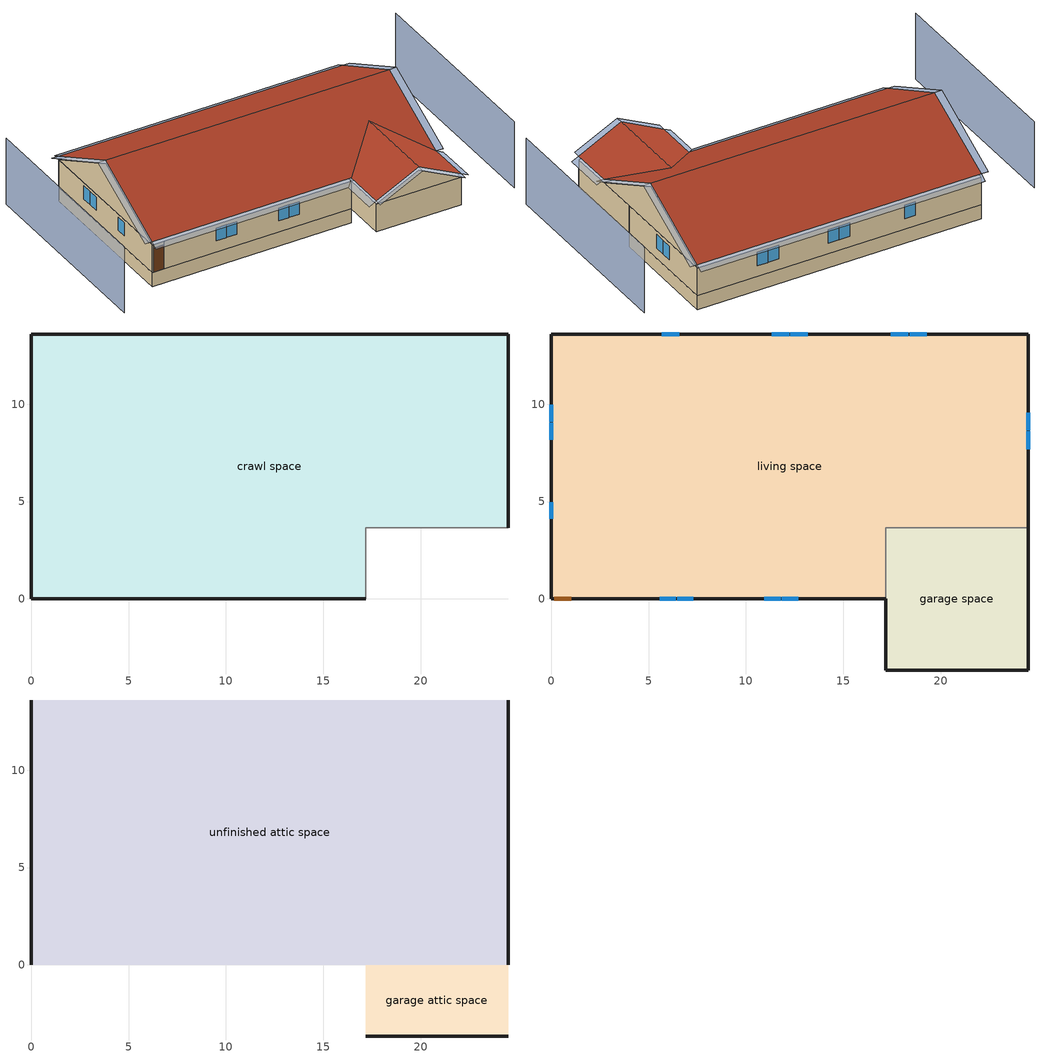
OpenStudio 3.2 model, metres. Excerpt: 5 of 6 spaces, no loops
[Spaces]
crawl space
 floor foundation (FloorFndGrndCS): 0,0 0,13.61 24.5,13.61 24.5,3.66 17.18,3.66 17.18,0 z-1.22
 wall foundation (WallFndGrndCS): 24.5,3.66 24.5,13.61 0,13.61 0,0 17.18,0 z-1.22:0
 wall adiabatic (WallFndGrndCS): 17.18,0 17.18,3.66 24.5,3.66 z-1.22:0
garage space
 floor foundation (FloorFndGrndUnfinSlab): 17.18,-3.66 17.18,3.66 24.5,3.66 24.5,-3.66 z0
 wall outside (WallExtUninsUnfin): 17.18,0 17.18,-3.66 24.5,-3.66 24.5,3.66 z0:2.44
 wall to living space (WallIntFinInsUnfin Reversed): 24.5,3.66 17.18,3.66 17.18,0 z0:2.44
living space
 floor to crawl space (FloorCSInsFin Reversed): 0,0 0,13.61 24.5,13.61 24.5,3.66 17.18,3.66 17.18,0 z0
 wall outside (WallExtInsFin): 24.5,3.66 24.5,13.61 0,13.61 0,0 0.13,0 1.05,0 17.18,0 z0:2.44
 window (WindowConstruction): 5.56,0 6.4,0 / 6.46,0 7.3,0 / 10.93,0 11.77,0 / 11.84,0 12.68,0 z1.01:2.13; 19.3,13.61 18.4,13.61 / 18.34,13.61 17.45,13.61 / 13.18,13.61 12.28,13.61 / 12.22,13.61 11.32,13.61 / 6.57,13.61 5.68,13.61 z0.94:2.13; 0,9.97 0,9.1 / 0,9.04 0,8.18 / 0,4.97 0,4.1 z0.98:2.13; 24.5,7.7 24.5,8.6 / 24.5,8.66 24.5,9.57 z0.93:2.13
 door (Door): 0.15,0 1.02,0 z0:2.13
unfinished attic space
 floor to garage space (FloorUnfinUninsUnfin): 24.5,3.66 24.5,0 17.18,0 17.18,3.66 z2.44
 floor to living space (FloorFinInsUnfinAttic): 24.5,13.61 24.5,3.66 17.18,3.66 17.18,0 0,0 0,13.61 z2.44
 wall outside (WallExtUninsUnfin): 0,6.81,5.84 0,13.61,2.44 0,0,2.44; 24.5,6.81,5.84 24.5,0,2.44 24.5,13.61,2.44
 roof outside (RoofUnfinInsExt): 0,6.81,6.15 24.5,6.81,6.15 24.5,13.61,2.74 0,13.61,2.74; 0,6.81,6.15 0,0,2.74 17.18,0,2.74 20.84,3.66,4.57 24.5,0,2.74 24.5,6.81,6.15
garage attic space
 floor to garage space (FloorUnfinUninsUnfin): 17.18,-3.66 17.18,0 24.5,0 24.5,-3.66 z2.44
 wall outside (WallExtUninsUnfin): 17.18,-3.66,2.44 24.5,-3.66,2.44 20.84,-3.66,4.27
 roof outside (RoofUnfinUninsExt 1): 17.18,0,2.74 17.18,-3.66,2.74 20.84,-3.66,4.57 20.84,3.66,4.57; 24.5,0,2.74 20.84,3.66,4.57 20.84,-3.66,4.57 24.5,-3.66,2.74
shading: -4.57,13.61 -4.57,-3.66 / 29.07,-3.66 29.07,13.61 z0:5.84; 0,9.04 0,8.18 / 0,9.97 0,9.1 / 0,4.97 0,4.1 z0.98:2.13; 24.5,8.66 24.5,9.57 / 24.5,7.7 24.5,8.6 z0.93:2.13; 6.57,13.61 5.68,13.61 / 12.22,13.61 11.32,13.61 / 18.34,13.61 17.45,13.61 / 13.18,13.61 12.28,13.61 / 19.3,13.61 18.4,13.61 z0.94:2.13; 5.56,0 6.4,0 / 11.84,0 12.68,0 / 6.46,0 7.3,0 / 10.93,0 11.77,0 z1.01:2.13; -0.61,6.81,6.15 -0.61,0,2.74 0,0,2.74 0,6.81,6.15; 0,-0.61,2.44 17.18,-0.61,2.44 17.18,0,2.74 0,0,2.74; 25.11,0,2.74 25.11,6.81,6.15 24.5,6.81,6.15 24.5,0,2.74; 16.57,0,2.44 16.57,-3.66,2.44 17.18,-3.66,2.74 17.18,0,2.74; 17.18,-4.27,2.74 20.84,-4.27,4.57 20.84,-3.66,4.57 17.18,-3.66,2.74; 25.11,-3.66,2.44 25.11,0,2.44 24.5,0,2.74 24.5,-3.66,2.74; 20.84,-4.27,4.57 24.5,-4.27,2.74 24.5,-3.66,2.74 20.84,-3.66,4.57; -0.61,13.61,2.74 -0.61,6.81,6.15 0,6.81,6.15 0,13.61,2.74; 25.11,6.81,6.15 25.11,13.61,2.74 24.5,13.61,2.74 24.5,6.81,6.15; 24.5,14.22,2.44 0,14.22,2.44 0,13.61,2.74 24.5,13.61,2.74
[Building]
Building 1: North Axis {deg}=0; Standards Number of Stories=1; Standards Number of Above Ground Stories=1; Standards Building Type=singlefamilydetached; Standards Number of Living Units=1
[Site]
Burlington International Ap_VT_USA: Latitude {deg}=44.47; Longitude {deg}=-73.15; Time Zone {hr}=-5; Elevation {m}=101; Terrain=Suburbs
[ClimateZones]
Climate Zone Institution Name 1=Building America; Climate Zone Document Year 1=0; Climate Zone Value 1=Cold
[Site:WaterMainsTemperature]
Calculation Method=Correlation; Annual Average Outdoor Air Temperature {C}=7.86614; Maximum Difference In Monthly Average Outdoor Air Temperatures {deltaC}=28.2745
[Site:GroundTemperature:Deep]
7.86614, 7.86614, 7.86614, 7.86614, 7.86614, 7.86614, 7.86614, 7.86614, 7.86614, 7.86614, 7.86614, 7.86614
[Material] Roughness=Rough
Name | Thickness {m} | Conductivity {W/m-K} | Density {kg/m3} | Specific Heat {J/kg-K} | Thermal Absorptance | Solar Absorptance | Visible Absorptance
Drywall 0.5 in. | 0.0127 | 0.160291 | 801 | 837.4 | 0.9 | 0.5 | 0.1
FloorUATrussandIns | 0.0889 | 0.0548323 | 50.7834 | 1165.1 | 0.9 | 0.5 | 0.9
FloorUAAdditionalCeilingIns | 0.364236 | 0.0525188 | 16.02 | 1046.75
Composition Shingles | 0.009525 | 0.162714 | 1121.4 | 1465.45 | 0.91 | 0.85 | 0.85
RoofSheathing | 0.01905 | 0.115458 | 512.64 | 1214.23 | 0.82 | 0.3 | 0.3
RoofUARoofIns | 0.18415 | 8.02398 | 37.0049 | 1207.88 | 0.91 | 0.85 | 0.91
RoofStudAndAirRoof | 0.0889 | 4.72679 | 37.0049 | 1207.88 | 0.91 | 0.85 | 0.91
Vinyl, Light | 0.009525 | 0.089435 | 177.822 | 1046.75 | 0.9 | 0.3 | 0.3
WallSheathing | 0.0127 | 0.115458 | 512.64 | 1214.23 | 0.82 | 0.3 | 0.3
WallStudAndCavity | 0.0889 | 0.0744829 | 162.403 | 1178.92 | 0.9 | 0.3 | 0.9
WallStudAndCavity 1 | 0.0889 | 0.0747562 | 162.403 | 1178.92 | 0.82 | 0.3 | 0.82
WallStudAndCavity 2 | 0.0889 | 0.393744 | 83.0341 | 1211.67 | 0.9 | 0.3 | 0.9
WallStudAndCavity 3 | 0.0889 | 0.397942 | 83.0341 | 1211.67 | 0.82 | 0.3 | 0.3
res furniture material garage space | 0.1524 | 0.115458 | 640.8 | 1214.23 | 0.9 | 0.6 | 0.1
Concrete 8.0 in.; FootingMaterial | 0.2032 | 1.803125 | 2242.8 | 837.4 | 0.9
Concrete 4.0 in. | 0.1016 | 1.803125 | 2242.8 | 837.4 | 0.9
FloorIns | 0.23495 | 2.59817 | 67.691 | 1210.98 | 0.82 | 0.3 | 0.3
Wood Floor | 0.015875 | 0.115458 | 544.68 | 1214.23
Floor Covering | 0.0127 | 0.0433444 | 54.468 | 1339.84 | 0.9 | 0.9
FloorFinStudAndAirFloor | 0.1397 | 0.606274 | 67.691 | 1210.98 | 0.82 | 0.3 | 0.3
DoorMaterial | 0.04445 | 0.0612267 | 512.64 | 1214.23 | 0.82 | 0.3 | 0.3
[Construction]
FloorFinInsUnfinAttic: Drywall 0.5 in., FloorUATrussandIns, FloorUAAdditionalCeilingIns
RoofUnfinInsExt: Composition Shingles, RoofSheathing, RoofUARoofIns
RoofUnfinUninsExt 1: Composition Shingles, RoofSheathing, RoofStudAndAirRoof
WallExtInsFin: Vinyl, Light, WallSheathing, WallStudAndCavity, Drywall 0.5 in.
WallIntFinInsUnfin Reversed: WallStudAndCavity 1, WallSheathing
WallExtUninsUnfin: Vinyl, Light, WallSheathing, WallStudAndCavity 2
WallIntFinUninsFin: WallStudAndCavity 3, Drywall 0.5 in.
res furniture construction garage space; res furniture construction living space: res furniture material garage space
WallFndGrndCS: Concrete 8.0 in.
FloorFndGrndCS; FloorFndGrndUnfinSlab: Concrete 4.0 in.
FloorCSInsFin Reversed: Floor Covering, Wood Floor, RoofSheathing, FloorIns
FootingConstruction: FootingMaterial
FloorUnfinUninsUnfin: FloorFinStudAndAirFloor, RoofSheathing
WindowConstruction: WindowMaterial
Door: DoorMaterial
[WindowMaterial:SimpleGlazingSystem]
WindowMaterial: U-Factor {W/m2-K}=2.78222; Solar Heat Gain Coefficient=0.56
[ThermalZone] Use Ideal Air Loads=No
living zone: Thermostat=living zone temperature setpoint
garage zone; unfinished attic zone; crawl zone: 
res ds res fur propane asys ret air zone: Volume {m3}=0.25
[Sizing:Zone] Zone Cooling Design Supply Air Temperature Input Method=SupplyAirTemperature; Zone Cooling Design Supply Air Temperature {C}=14; Zone Cooling Design Supply Air Temperature Difference {deltaC}=11.11; Zone Heating Design Supply Air Temperature Input Method=SupplyAirTemperature; Zone Heating Design Supply Air Temperature {C}=40; Zone Heating Design Supply Air Temperature Difference {deltaC}=11.11; Zone Cooling Design Supply Air Humidity Ratio {kg-H2O/kg-air}=0.0085; Zone Heating Design Supply Air Humidity Ratio {kg-H2O/kg-air}=0.008; Cooling Design Air Flow Method=DesignDay; Heating Design Air Flow Method=DesignDay; Account for Dedicated Outdoor Air System=No; Dedicated Outdoor Air System Control Strategy=NeutralSupplyAir; Dedicated Outdoor Air Low Setpoint Temperature for Design {C}=autosize; Dedicated Outdoor Air High Setpoint Temperature for Design {C}=autosize
garage zone; unfinished attic zone; crawl zone; res ds res fur propane asys ret air zone
[Space]
Name | Space Type | Thermal Zone | Building Unit
garage space | Space Type 1 | garage zone
living space | Space Type 2 | living zone | unit 1
unfinished attic space | Space Type 3 | unfinished attic zone
crawl space | Space Type 4 | crawl zone
garage attic space | Space Type 5 | garage zone
res ds res fur propane asys ret air space |  | res ds res fur propane asys ret air zone
[SpaceType]
Name | Standards Space Type
Space Type 1 | garage
Space Type 2 | living
Space Type 3 | unfinished attic
Space Type 4 | crawlspace
Space Type 5 | garage attic
[BuildingUnit]
unit 1: Building Unit Type=Residential
[External:File]
schedules.csv: File=schedules.csv
[People:Definition]
res occupants|living space: Number of People Calculation Method=People; Number of People {people}=4; Fraction Radiant=0.319734; Sensible Heat Fraction=0.573; Carbon Dioxide Generation Rate {m3/s-W}=0; Enable ASHRAE 55 Comfort Warnings=No; Mean Radiant Temperature Calculation Type=ZoneAveraged
[People]
res occupants|living space: People Definition=res occupants|living space; Space or SpaceType=living space; Number of People Schedule=occupants; Activity Level Schedule=res occupants activity schedule; Multiplier=1
[InternalMass:Definition] Design Level Calculation Method=SurfaceArea
Name | Construction | Surface Area {m2}
living space Partition | WallIntFinUninsFin | 306.673
res furniture mass garage space | res furniture construction garage space | 5.35122
res furniture mass living space | res furniture construction living space | 122.669
[InternalMass] Multiplier=1
Name | Internal Mass Definition | Space or SpaceType
living space Partition | living space Partition | living space
res furniture mass garage space | res furniture mass garage space | garage space
res furniture mass living space | res furniture mass living space | living space
[Foundation:Kiva] Wall Height Above Grade {m}=0.2032; Wall Depth Below Slab {m}=0.2032
Name | Footing Wall Construction
Foundation Kiva 1
Foundation Kiva 2 | FootingConstruction
[Foundation:Kiva:Settings]
Soil Conductivity {W/m-K}=1.731; Soil Density {kg/m3}=1842.3; Soil Specific Heat {J/kg-K}=418.7; Ground Solar Absorptivity=0.9; Ground Thermal Absorptivity=0.9; Ground Surface Roughness {m}=0.03; Far-Field Width {m}=40; Deep-Ground Boundary Condition=ZeroFlux; Deep-Ground Depth {m}=40; Minimum Cell Dimension {m}=0.02; Maximum Cell Growth Coefficient=1.5; Simulation Timestep=Hourly
[SurfaceProperty:ExposedFoundationPerimeter] Exposed Perimeter Calculation Method=TotalExposedPerimeter
Name | Total Exposed Perimeter {m}
Surface 20 | 65.2445
Surface 1 | 18.288
[WaterUse:Equipment:Definition]
Name | Peak Flow Rate {m3/s} | Target Temperature Schedule
res shower | 7.67882e-05 | fixtures temperature schedule
res sink | 3.39403e-05 | fixtures temperature schedule
res bath | 0.00014864 | fixtures temperature schedule
res shower dist; res sink dist; res bath dist | 0 | fixtures temperature schedule
res cw | 2.03479e-05 | res cw temperature schedule
[WaterUse:Equipment] Space=living space
Name | Water Use Equipment Definition | Flow Rate Fraction Schedule
res shower | res shower | showers
res sink | res sink | sinks
res bath | res bath | baths
res shower dist | res shower dist | showers
res sink dist | res sink dist | sinks
res bath dist | res bath dist | baths
res cw | res cw | clothes_washer
[OtherEquipment:Definition] Design Level Calculation Method=EquipmentLevel
Name | Design Level {W} | Fraction Latent | Fraction Radiant | Fraction Lost
res shower | 2208.42 | 0.487295 | 0 | 0
res sink | 340.898 | 0.312529 | 0 | 0
res bath | 2193.34 | 0 | 0 | 0
res hot water distribution | 3164.87 | 0 | 0 | 0
res range propane | 4550.85 | 0.2 | 0.18 | 0.5
res ds res fur propane asys SupSLkToLvEq; res ds res fur propane asys SupLatLkToLvEq; res ds res fur propane asys SupDCnToLvEq; res ds res fur propane asys SupDCnToAhEq; res ds res fur propane asys RetDCnToPlEq; res ds res fur propane asys RetDCnToAhEquip; res ds res fur propane asys SupSLkToAhEq; res ds res fur propane asys SupLatLkToAhEq; res ds res fur propane asys RetSLkEq; res ds res fur propane asys RetLatLkEq | 0
[OtherEquipment]
Name | Other Equipment Definition | Space or SpaceType | Schedule | Fuel Type
res shower | res shower | living space | showers
res sink | res sink | living space | sinks
res bath | res bath | living space | baths
res hot water distribution | res hot water distribution | living space | showers
res range propane | res range propane | living space | cooking_range | Propane
res ds res fur propane asys SupSLkToLvEq | res ds res fur propane asys SupSLkToLvEq | living space | Always On Discrete | None
res ds res fur propane asys SupLatLkToLvEq | res ds res fur propane asys SupLatLkToLvEq | living space | Always On Discrete | None
res ds res fur propane asys SupDCnToLvEq | res ds res fur propane asys SupDCnToLvEq | living space | Always On Discrete | None
res ds res fur propane asys SupDCnToAhEq | res ds res fur propane asys SupDCnToAhEq | crawl space | Always On Discrete | None
res ds res fur propane asys RetDCnToPlEq | res ds res fur propane asys RetDCnToPlEq | res ds res fur propane asys ret air space | Always On Discrete | None
res ds res fur propane asys RetDCnToAhEquip | res ds res fur propane asys RetDCnToAhEquip | crawl space | Always On Discrete | None
res ds res fur propane asys SupSLkToAhEq | res ds res fur propane asys SupSLkToAhEq | crawl space | Always On Discrete | None
res ds res fur propane asys SupLatLkToAhEq | res ds res fur propane asys SupLatLkToAhEq | crawl space | Always On Discrete | None
res ds res fur propane asys RetSLkEq | res ds res fur propane asys RetSLkEq | res ds res fur propane asys ret air space | Always On Discrete | None
res ds res fur propane asys RetLatLkEq | res ds res fur propane asys RetLatLkEq | res ds res fur propane asys ret air space | Always On Discrete | None
[EnergyManagementSystem:Sensor]
Name | Output Variable or Output Meter Index Key | Output Variable or Output Meter
res_shower_vol | res shower | Water Use Equipment Hot Water Volume
res_shower_mixsp | fixtures temperature schedule | Schedule Value
res_nv_pb_s |  | Site Outdoor Air Barometric Pressure
res_af_vw_s |  | Site Wind Speed
res_nv_wt_s |  | Site Outdoor Air Humidity Ratio
res_nv_1_nva_s | res nv_1 avail schedule | Schedule Value
res_nv_1_sp_s | res nv_1 temp schedule | Schedule Value
res_ds_res_fur_propane_asys_ah_mfr_s | Node 19 | System Node Mass Flow Rate
res_ds_res_fur_propane_asys_ah_vfr_s | Node 19 | System Node Current Density Volume Flow Rate
res_ds_res_fur_propane_asys_ah_tt_s | Node 19 | System Node Temperature
res_ds_res_fur_propane_asys_ra_t_s | Node 22 | System Node Temperature
res_ds_res_fur_propane_asys_ah_wt_s | Node 19 | System Node Humidity Ratio
res_ds_res_fur_propane_asys_ra_w_s | Node 22 | System Node Humidity Ratio
res_ds_res_fur_propane_asys_ah_t_s | crawl zone | Zone Air Temperature
res_ds_res_fur_propane_asys_ah_w_s | crawl zone | Zone Mean Air Humidity Ratio
res_infil_1_range_sch_s | res mv_1 range exhaust schedule | Schedule Value
res_infil_1_bath_sch_s | res mv_1 bath exhaust schedule | Schedule Value
res_infil_1_dryer_sch_s | clothes_dryer_exhaust | Schedule Value
res_infil_1_wh_sch_s | Always On Discrete | Schedule Value
[EnergyManagementSystem:Program]
res_shower_sag: If res_shower_vol > 0; Set ShowerTime=SystemTimeStep; Else; Set ShowerTime=0; EndIf; If (res_shower_vol > 0) && (res_shower_mixsp > res_shower_tout); Set ShowerSag=SystemTimeStep; Set ShowerE=res_shower_vol*4141170*(res_shower_mixsp-res_shower_tout); Else; Set ShowerSag=0; Set ShowerE=0; EndIf
res_nv_1_program: Set Tdiff = res_af_1_tin_s-res_af_1_tt_s; Set dT = (@Abs Tdiff); Set pt = (@RhFnTdbWPb res_af_1_tt_s res_nv_wt_s res_nv_pb_s); Set NVA = 5670.044033207837; Set Cs = 8.963020389461627e-05; Set Cw = 6.158219665777789e-05; Set MNV = 4.154396026675179; Set MHR = 0.0115; Set MRH = 0.7; Set temp1 = (res_nv_1_nva_s*NVA); Set SGNV = temp1*((((Cs*dT)+(Cw*(res_af_vw_s^2)))^0.5)/1000); If (res_nv_wt_s<MHR) && (pt<MRH) && (res_af_1_tin_s>res_nv_1_sp_s); Set temp2 = (res_af_1_tin_s-res_nv_1_sp_s); Set NVadj1 = temp2/(res_af_1_tin_s-res_af_1_tt_s); Set NVadj2 = (@Min NVadj1 1); Set NVadj3 = (@Max NVadj2 0); Set NVadj = SGNV*NVadj3; Set res_nv_1_flow_act = (@Min NVadj MNV); Else; Set res_nv_1_flow_act = 0; EndIf
res_ds_res_fur_propane_asys_program: Set res_ds_res_fur_propane_asys_AhMfr = res_ds_res_fur_propane_asys_ah_mfr_s; Set res_ds_res_fur_propane_asys_FanRtf = res_ds_res_fur_propane_asys_fan_rtf_s; Set res_ds_res_fur_propane_asys_AhVfr = res_ds_res_fur_propane_asys_ah_vfr_s; Set res_ds_res_fur_propane_asys_AhTt = res_ds_res_fur_propane_asys_ah_tt_s; Set res_ds_res_fur_propane_asys_AhWt = res_ds_res_fur_propane_asys_ah_wt_s; Set res_ds_res_fur_propane_asys_RaT = res_ds_res_fur_propane_asys_ra_t_s; Set res_ds_res_fur_propane_asys_RaW = res_ds_res_fur_propane_asys_ra_w_s; Set res_ds_res_fur_propane_asys_AhT = res_ds_res_fur_propane_asys_ah_t_s; Set res_ds_res_fur_propane_asys_AhW = res_ds_res_fur_propane_asys_ah_w_s; Run res_ds_res_fur_propane_asys_lk_subrout; Set res_ds_res_fur_propane_asys_SupSLkToLvEq_act = res_ds_res_fur_propane_asys_SupSLkToLv; Set res_ds_res_fur_propane_asys_SupLatLkToLvEq_act = res_ds_res_fur_propane_asys_SupLatLkToLv; Set res_ds_res_fur_propane_asys_SupDCnToLvEq_act = res_ds_res_fur_propane_asys_SupDCnToLv; Set res_ds_res_fur_propane_asys_SupDCnToAhEq_act = res_ds_res_fur_propane_asys_SupDCnToAh; Set res_ds_res_fur_propane_asys_SupSLkToAhEq_act = res_ds_res_fur_propane_asys_SupSLkToAh; Set res_ds_res_fur_propane_asys_SupLatLkToAhEq_act = res_ds_res_fur_propane_asys_SupLatLkToAh; Set res_ds_res_fur_propane_asys_RetSLkEq_act = res_ds_res_fur_propane_asys_RetSLk; Set res_ds_res_fur_propane_asys_RetLatLkEq_act = res_ds_res_fur_propane_asys_RetLatLk; Set res_ds_res_fur_propane_asys_RetDCnToPlEq_act = res_ds_res_fur_propane_asys_RetDCnToPl; Set res_ds_res_fur_propane_asys_RetDCnToAhEquip_act = res_ds_res_fur_propane_asys_RetDCnToAh; Set res_ds_res_fur_propane_asys_AhToLivMix_act = res_ds_res_fur_propane_asys_AhToLiv; Set res_ds_res_fur_propane_asys_LivToAhMix_act = res_ds_res_fur_propane_asys_LivToAh
res_infil_1_program: Set p_m = 0.14; Set p_s = 0.22; Set s_m = 270; Set s_s = 370; Set z_m = 9.99744; Set z_s = 2.4384; Set f_t = (((s_m/z_m)^p_m)*((z_s/s_s)^p_s)); Set Tdiff = res_af_1_tin_s-res_af_1_tt_s; Set dT = @Abs Tdiff; Set c = 0.1609; Set Cs = 0.0883; Set Cw = 0.1283; Set n = 0.65; Set sft = (f_t*0.7000000000000001); Set temp1 = ((c*Cw)*((sft*res_af_vw_s)^(2*n)))^2; Set Qn = (((c*Cs*(dT^n))^2)+temp1)^0.5; Set Tdiff = res_af_1_tin_s-res_af_1_tt_s; Set QWHV = res_infil_1_wh_sch_s*0.0; Set Qrange = res_infil_1_range_sch_s*0.0472; Set Qdryer = res_infil_1_dryer_sch_s*0.0472; Set Qbath = res_infil_1_bath_sch_s*0.0708; Set QductsOut = 0; Set QductsIn = 0; Set QductsOut = QductsOut+res_ds_res_fur_propane_asys_lk_ret_fan_equiv; Set QductsIn = QductsIn+res_ds_res_fur_propane_asys_lk_sup_fan_equiv; Set Qout = Qrange+Qbath+Qdryer+QductsOut; Set Qin = QWHV+QductsIn; Set faneff_wh = 1; Set res_infil_1_house_fan_act = (QWHV*300)/faneff_wh*0; Set faneff_sp = 0.4719474432000001; Set res_infil_1_range_fan_act = (Qrange*300)/faneff_sp; Set res_infil_1_bath_fan_act = (Qbath*300)/faneff_sp; Set Qfan = (@Max Qout Qin); If Qfan > 0; Set Qavg = ((Qout + Qin) / 2.0); If ((@Abs (Qout - Qavg)) / Qavg) <= 0.1; Set phi = 1; Else; Set phi = (Qn / (Qn + Qfan)); EndIf; Set Qinf_adj = phi * Qn; Else; Set Qinf_adj = Qn; EndIf; Set res_infil_1_flow_act = Qfan + Qinf_adj
[EnergyManagementSystem:ProgramCallingManager]
res shower sag: EndOfSystemTimestepAfterHVACReporting; res_shower_sag
res af_1 program calling manager: BeginTimestepBeforePredictor; res_infil_1_program; res_nv_1_program
res ds res fur propane asys program calling manager: EndOfSystemTimestepAfterHVACReporting; res_ds_res_fur_propane_asys_program
[EnergyManagementSystem:OutputVariable] Type of Data in Variable=Summed; Update Frequency=SystemTimestep; EMS Program or Subroutine=res_shower_sag
Name | EMS Variable | Units
Unmet Shower Energy|unit 1 | ShowerE | J
Unmet Shower Time|unit 1 | ShowerSag | hr
Shower Draw Time|unit 1 | ShowerTime | hr
[ThermostatSetpoint:DualSetpoint]
living zone temperature setpoint: Heating Setpoint Temperature Schedule=res heating setpoint; Cooling Setpoint Temperature Schedule=res cooling setpoint
[ElectricEquipment:Definition] Design Level Calculation Method=EquipmentLevel
Name | Design Level {W} | Fraction Latent | Fraction Radiant | Fraction Lost
res ceil fan | 0 | 0 | 0.558 | 0
res refrig | 133.627 | 0 | 0 | 0
res cw | 351.77 | 0 | 0.48 | 0.2
res cd electric | 6296.24 | 0.05 | 0.09 | 0.8
res range electric | 435.987 | 0.3 | 0.24 | 0.3
res misc plug loads|living space | 680.042 | 0.021 | 0.558 | 0.049
res well pump | 149.343 | 0 | 0 | 1
res infil_1 house fan; res infil_1 range fan; res infil_1 bath fan | 0 | 0 | 0 | 1
[ElectricEquipment] Space or SpaceType=living space
Name | Electric Equipment Definition | Schedule
res ceil fan | res ceil fan | ceiling_fan
res refrig | res refrig | res refrig schedule
res cw | res cw | clothes_washer_power
res cd electric | res cd electric | clothes_dryer
res range electric | res range electric | cooking_range
res misc plug loads|living space | res misc plug loads|living space | plug_loads
res well pump | res well pump | plug_loads_well_pump
res infil_1 house fan | res infil_1 house fan | Always On Discrete
res infil_1 range fan | res infil_1 range fan | Always On Discrete
res infil_1 bath fan | res infil_1 bath fan | Always On Discrete
[Lights:Definition] Design Level Calculation Method=LightingLevel; Fraction Radiant=0.6; Fraction Visible=0.2; Return Air Fraction=0
Name | Lighting Level {W}
res lighting interior living space | 404.96
res lighting garage garage space | 4.07527
[Lights] Fraction Replaceable=1
Name | Lights Definition | Space or SpaceType | Schedule
res lighting interior living space | res lighting interior living space | living space | lighting_interior
res lighting garage garage space | res lighting garage garage space | garage space | lighting_garage
[Exterior:Lights:Definition]
res lighting exterior: Design Level {W}=10.8015
[Exterior:Lights]
res lighting exterior: Exterior Lights Definition=res lighting exterior; Schedule=lighting_exterior
[SpaceInfiltration:EffectiveLeakageArea] Schedule=Always On Discrete
Name | Space or SpaceType | Effective Air Leakage Area {cm2} | Stack Coefficient | Wind Coefficient
res infil|garage attic space | garage attic space | 340.017 | 0.000242002 | 5.99869e-05
res infil|garage space | garage space | 340.017 | 0.000242002 | 5.99869e-05
res infil|unfinished attic space | unfinished attic space | 11103.2 | 0.000257644 | 3.87987e-05
[SpaceInfiltration:DesignFlowRate] Schedule=Always On Discrete
Name | Space or SpaceType | Design Flow Rate Calculation Method | Air Changes per Hour {1/hr} | Constant Term Coefficient | Temperature Term Coefficient | Velocity Term Coefficient | Velocity Squared Term Coefficient | Design Flow Rate {m3/s}
res infil|crawl space | crawl space | AirChanges/Hour | 2 | 1 | 0 | 0 | 0
res nv_1 flow; res infil_1 flow | living space | Flow/Space |  |  |  |  |  | 0
[EnergyManagementSystem:Actuator]
Name | Actuated Component | Actuated Component Type | Actuated Component Control Type
res_nv_1_flow_act | res nv_1 flow | Zone Infiltration | Air Exchange Flow Rate
res_ds_res_fur_propane_asys_SupSLkToLvEq_act | res ds res fur propane asys SupSLkToLvEq | OtherEquipment | Power Level
res_ds_res_fur_propane_asys_SupLatLkToLvEq_act | res ds res fur propane asys SupLatLkToLvEq | OtherEquipment | Power Level
res_ds_res_fur_propane_asys_SupDCnToLvEq_act | res ds res fur propane asys SupDCnToLvEq | OtherEquipment | Power Level
res_ds_res_fur_propane_asys_SupDCnToAhEq_act | res ds res fur propane asys SupDCnToAhEq | OtherEquipment | Power Level
res_ds_res_fur_propane_asys_RetDCnToPlEq_act | res ds res fur propane asys RetDCnToPlEq | OtherEquipment | Power Level
res_ds_res_fur_propane_asys_RetDCnToAhEquip_act | res ds res fur propane asys RetDCnToAhEquip | OtherEquipment | Power Level
res_ds_res_fur_propane_asys_SupSLkToAhEq_act | res ds res fur propane asys SupSLkToAhEq | OtherEquipment | Power Level
res_ds_res_fur_propane_asys_SupLatLkToAhEq_act | res ds res fur propane asys SupLatLkToAhEq | OtherEquipment | Power Level
res_ds_res_fur_propane_asys_RetSLkEq_act | res ds res fur propane asys RetSLkEq | OtherEquipment | Power Level
res_ds_res_fur_propane_asys_RetLatLkEq_act | res ds res fur propane asys RetLatLkEq | OtherEquipment | Power Level
res_ds_res_fur_propane_asys_AhToLivMix_act | res ds res fur propane asys AhToLivMix | ZoneMixing | Air Exchange Flow Rate
res_ds_res_fur_propane_asys_LivToAhMix_act | res ds res fur propane asys LivToAhMix | ZoneMixing | Air Exchange Flow Rate
res_infil_1_house_fan_act | res infil_1 house fan | ElectricEquipment | Electricity Rate
res_infil_1_range_fan_act | res infil_1 range fan | ElectricEquipment | Electricity Rate
res_infil_1_bath_fan_act | res infil_1 bath fan | ElectricEquipment | Electricity Rate
res_infil_1_flow_act | res infil_1 flow | Zone Infiltration | Air Exchange Flow Rate
[AirLoopHVAC:ReturnPlenum]
res fur propane asys return plenum: ThermalZone=res ds res fur propane asys ret air zone
[ZoneMixing] Schedule=Always On Continuous; Design Flow Rate Calculation Method=Flow/Zone; Design Flow Rate {m3/s}=0
Name | Zone | Source Zone
res ds res fur propane asys AhToLivMix | living zone | crawl zone
res ds res fur propane asys LivToAhMix | crawl zone | living zone
[EnergyManagementSystem:Subroutine]
res_ds_res_fur_propane_asys_lk_subrout: Set f_sup = 0.06663336663336664; Set f_ret = 0.033366633366633376; Set f_OA = 0.03326673326673326; Set oafrate = f_OA * res_ds_res_fur_propane_asys_AhVfr; Set suplkfrate = f_sup * res_ds_res_fur_propane_asys_AhVfr; Set retlkfrate = f_ret * res_ds_res_fur_propane_asys_AhVfr; Set res_ds_res_fur_propane_asys_AhToLiv = (@Abs (suplkfrate-retlkfrate-oafrate)); Set res_ds_res_fur_propane_asys_LivToAh = 0; Set res_ds_res_fur_propane_asys_lk_sup_fan_equiv = 0; Set res_ds_res_fur_propane_asys_lk_ret_fan_equiv = oafrate; If res_ds_res_fur_propane_asys_AhMfr>0; Set h_SA=(@HFnTdbW res_ds_res_fur_propane_asys_AhTt res_ds_res_fur_propane_asys_AhWt); Set h_AHZ=(@HFnTdbW res_ds_res_fur_propane_asys_AhT res_ds_res_fur_propane_asys_AhW); Set h_RA=(@HFnTdbW res_ds_res_fur_propane_asys_RaT res_ds_res_fur_propane_asys_RaW); Set h_fg=(@HfgAirFnWTdb res_ds_res_fur_propane_asys_AhWt res_ds_res_fur_propane_asys_AhTt); Set SALkQtot=f_sup*res_ds_res_fur_propane_asys_AhMfr*(h_RA-h_SA); Set temp1=h_fg*(res_ds_res_fur_propane_asys_RaW-res_ds_res_fur_propane_asys_AhWt); Set res_ds_res_fur_propane_asys_SupLatLkToLv = f_sup*res_ds_res_fur_propane_asys_AhMfr*temp1; Set res_ds_res_fur_propane_asys_SupSLkToLv = SALkQtot-res_ds_res_fur_propane_asys_SupLatLkToLv; Set eTm=(res_ds_res_fur_propane_asys_FanRtf/(res_ds_res_fur_propane_asys_AhMfr*1006.0))*276.556; Set eTm=0-eTm; Set temp4=res_ds_res_fur_propane_asys_AhT; Set tsup=temp4+((res_ds_res_fur_propane_asys_AhTt-res_ds_res_fur_propane_asys_AhT)*(@Exp eTm)); Set temp5=tsup-res_ds_res_fur_propane_asys_AhTt; Set res_ds_res_fur_propane_asys_SupDCnToLv = res_ds_res_fur_propane_asys_AhMfr*1006.0*temp5; Set res_ds_res_fur_propane_asys_SupDCnToAh = 0-res_ds_res_fur_propane_asys_SupDCnToLv; Set eTm=(res_ds_res_fur_propane_asys_FanRtf/(res_ds_res_fur_propane_asys_AhMfr*1006.0))*51.214; Set eTm=0-eTm; Set temp6=res_ds_res_fur_propane_asys_AhT; Set tret=temp6+((res_ds_res_fur_propane_asys_RaT-res_ds_res_fur_propane_asys_AhT)*(@Exp eTm)); Set temp7=tret-res_ds_res_fur_propane_asys_RaT; Set res_ds_res_fur_propane_asys_RetDCnToPl=res_ds_res_fur_propane_asys_AhMfr*1006.0*temp7; Set res_ds_res_fur_propane_asys_RetDCnToAh=0-res_ds_res_fur_propane_asys_RetDCnToPl; Set res_ds_res_fur_propane_asys_RetLatLk=0; Set temp2=(res_ds_res_fur_propane_asys_AhT-res_ds_res_fur_propane_asys_RaT); Set res_ds_res_fur_propane_asys_RetSLk=f_ret*res_ds_res_fur_propane_asys_AhMfr*1006.0*temp2; Set QtLkToAHZn=f_sup*res_ds_res_fur_propane_asys_AhMfr*(h_SA-h_AHZ); Set temp3=(res_ds_res_fur_propane_asys_AhWt-res_ds_res_fur_propane_asys_AhW); Set res_ds_res_fur_propane_asys_SupLatLkToAh=f_sup*res_ds_res_fur_propane_asys_AhMfr*h_fg; Set res_ds_res_fur_propane_asys_SupLatLkToAh=res_ds_res_fur_propane_asys_SupLatLkToAh*temp3; Set res_ds_res_fur_propane_asys_SupSLkToAh=QtLkToAHZn-res_ds_res_fur_propane_asys_SupLatLkToAh; Else; Set res_ds_res_fur_propane_asys_SupLatLkToLv=0; Set res_ds_res_fur_propane_asys_SupSLkToLv=0; Set res_ds_res_fur_propane_asys_SupDCnToLv=0; Set res_ds_res_fur_propane_asys_SupDCnToAh=0; Set res_ds_res_fur_propane_asys_RetDCnToPl=0; Set res_ds_res_fur_propane_asys_RetDCnToAh=0; Set res_ds_res_fur_propane_asys_RetLatLk=0; Set res_ds_res_fur_propane_asys_RetSLk=0; Set res_ds_res_fur_propane_asys_SupLatLkToAh=0; Set res_ds_res_fur_propane_asys_SupSLkToAh=0; EndIf
[Schedule:File] External File=schedules.csv; Rows to Skip at Top=1; Number of Hours of Data=8760; Minutes per Item=15
Name | Column Number
occupants | 1
showers | 14
sinks | 15
baths | 13
ceiling_fan | 16
clothes_washer | 9
clothes_washer_power | 10
clothes_dryer | 11
cooking_range | 6
lighting_interior | 2
lighting_garage | 4
lighting_exterior | 3
plug_loads | 17
plug_loads_well_pump | 19
clothes_dryer_exhaust | 12
[Schedule:Constant]
Name | Value
res occupants activity schedule | 112.539
fixtures temperature schedule | 43.3333
Always On Discrete; Always On Continuous | 1
res cw temperature schedule | 52.666
[Schedule:Ruleset]
Name | Default Day Schedule | Summer Design Day Schedule | Winter Design Day Schedule
res heating setpoint | Schedule Day 6 | res heating setpoint summer design | res heating setpoint winter design
res cooling setpoint | Schedule Day 7 | res cooling setpoint summer design | res cooling setpoint winter design
res refrig schedule | Schedule Day 8 | res refrig schedule summer design | res refrig schedule winter design
res nv_1 temp schedule | Schedule Day 13
res nv_1 avail schedule | Schedule Day 14
res mv_1 range exhaust schedule | Schedule Day 17 | res mv_1 range exhaust schedule summer design | res mv_1 range exhaust schedule winter design
res mv_1 bath exhaust schedule | Schedule Day 18 | res mv_1 bath exhaust schedule summer design | res mv_1 bath exhaust schedule winter design
[Schedule:Day]
Schedule Day 6; Schedule Day 7; Schedule Day 8; res refrig schedule winter design; Schedule Day 13; Schedule Day 14; Schedule Day 17; res mv_1 range exhaust schedule winter design; Schedule Day 18; res mv_1 bath exhaust schedule winter design: 24, 0, 0
res heating setpoint allday1; res heating setpoint allday2; res heating setpoint allday3; res heating setpoint allday4; res heating setpoint allday5; res heating setpoint allday6; res heating setpoint allday7; res heating setpoint allday8; res heating setpoint allday9; res heating setpoint allday10; res heating setpoint allday11; res heating setpoint allday12: 24, 0, 22.2222
res heating setpoint winter design; res cooling setpoint winter design: 24, 0, 21.1111
res heating setpoint summer design; res cooling setpoint summer design: 24, 0, 23.8889
res cooling setpoint allday1; res cooling setpoint allday2; res cooling setpoint allday3; res cooling setpoint allday4; res cooling setpoint allday5; res cooling setpoint allday9; res cooling setpoint allday10; res cooling setpoint allday11; res cooling setpoint allday12: 24, 0, 25.5556
res cooling setpoint allday6; res cooling setpoint allday7; res cooling setpoint allday8: 1, 0, 25.5556, 2, 0, 25.5556, 3, 0, 25.5556, 4, 0, 25.5556, 5, 0, 25.5556, 6, 0, 25.5556, 7, 0, 25.5556, 8, 0, 25.5556, 9, 0, 25.5556, 10, 0, 25.5556, 11, 0, 25.5556, 12, 0, 25.5556, 13, 0, 25.5556, 14, 0, 25.5556, 15, 0, 25.5556, 16, 0, 25.5556, 17, 0, 25.5556, 18, 0, 25.5556, 19, 0, 25.5556, 20, 0, 25.5556, 21, 0, 25.5556, 22, 0, 25.5556, 23, 0, 25.5556, 24, 0, 25.5556
res refrig schedule allday1; res refrig schedule allday12: 1, 0, 0.610949, 2, 0, 0.595675, 3, 0, 0.580401, 4, 0, 0.565128, 6, 0, 0.549854, 7, 0, 0.580401, 8, 0, 0.610949, 10, 0, 0.626223, 12, 0, 0.610949, 15, 0, 0.641496, 16, 0, 0.626223, 17, 0, 0.672044, 18, 0, 0.733139, 19, 0, 0.763686, 20, 0, 0.733139, 21, 0, 0.717865, 22, 0, 0.702591, 23, 0, 0.672044, 24, 0, 0.626223
res refrig schedule allday2: 1, 0, 0.609489, 2, 0, 0.594252, 3, 0, 0.579015, 4, 0, 0.563777, 6, 0, 0.54854, 7, 0, 0.579015, 8, 0, 0.609489, 10, 0, 0.624726, 12, 0, 0.609489, 15, 0, 0.639964, 16, 0, 0.624726, 17, 0, 0.670438, 18, 0, 0.731387, 19, 0, 0.761861, 20, 0, 0.731387, 21, 0, 0.71615, 22, 0, 0.700912, 23, 0, 0.670438, 24, 0, 0.624726
res refrig schedule allday3; res refrig schedule allday4; res refrig schedule allday5: 1, 0, 0.791241, 2, 0, 0.77146, 3, 0, 0.751679, 4, 0, 0.731898, 6, 0, 0.712117, 7, 0, 0.751679, 8, 0, 0.791241, 10, 0, 0.811022, 12, 0, 0.791241, 15, 0, 0.830803, 16, 0, 0.811022, 17, 0, 0.870365, 18, 0, 0.949489, 19, 0, 0.989051, 20, 0, 0.949489, 21, 0, 0.929708, 22, 0, 0.909927, 23, 0, 0.870365, 24, 0, 0.811022
res refrig schedule allday6; res refrig schedule allday7; res refrig schedule allday8; res refrig schedule allday9: 1, 0, 0.8, 2, 0, 0.78, 3, 0, 0.76, 4, 0, 0.74, 6, 0, 0.72, 7, 0, 0.76, 8, 0, 0.8, 10, 0, 0.82, 12, 0, 0.8, 15, 0, 0.84, 16, 0, 0.82, 17, 0, 0.88, 18, 0, 0.96, 19, 0, 1, 20, 0, 0.96, 21, 0, 0.94, 22, 0, 0.92, 23, 0, 0.88, 24, 0, 0.82
res refrig schedule allday10: 1, 0, 0.679562, 2, 0, 0.662573, 3, 0, 0.645584, 4, 0, 0.628595, 6, 0, 0.611606, 7, 0, 0.645584, 8, 0, 0.679562, 10, 0, 0.696551, 12, 0, 0.679562, 15, 0, 0.71354, 16, 0, 0.696551, 17, 0, 0.747518, 18, 0, 0.815474, 19, 0, 0.849453, 20, 0, 0.815474, 21, 0, 0.798485, 22, 0, 0.781496, 23, 0, 0.747518, 24, 0, 0.696551
res refrig schedule allday11: 1, 0, 0.675182, 2, 0, 0.658303, 3, 0, 0.641423, 4, 0, 0.624544, 6, 0, 0.607664, 7, 0, 0.641423, 8, 0, 0.675182, 10, 0, 0.692062, 12, 0, 0.675182, 15, 0, 0.708942, 16, 0, 0.692062, 17, 0, 0.742701, 18, 0, 0.810219, 19, 0, 0.843978, 20, 0, 0.810219, 21, 0, 0.793339, 22, 0, 0.77646, 23, 0, 0.742701, 24, 0, 0.692062
res refrig schedule summer design; res mv_1 range exhaust schedule summer design; res mv_1 bath exhaust schedule summer design: 24, 0, 1
res nv_1 temp schedule allday1; res nv_1 temp schedule allday2; res nv_1 temp schedule allday3; res nv_1 temp schedule allday4; res nv_1 temp schedule allday10; res nv_1 temp schedule allday11; res nv_1 temp schedule allday12: 24, 0, 25
res nv_1 temp schedule allday5; res nv_1 temp schedule allday6; res nv_1 temp schedule allday7; res nv_1 temp schedule allday8; res nv_1 temp schedule allday9: 24, 0, 22.7778
res nv_1 availability schedule allday1 on; res nv_1 availability schedule allday1 on 1; res nv_1 availability schedule allday1 on 2; res nv_1 availability schedule allday1 on 3; res nv_1 availability schedule allday1 on 4; res nv_1 availability schedule allday1 on 5; res nv_1 availability schedule allday1 on 6; res nv_1 availability schedule allday1 on 7; res nv_1 availability schedule allday1 on 8; res nv_1 availability schedule allday1 on 9; res nv_1 availability schedule allday1 on 10; res nv_1 availability schedule allday1 on 11: 1, 0, 1, 2, 0, 1, 3, 0, 1, 4, 0, 1, 5, 0, 1, 6, 0, 1, 7, 0, 1, 8, 0, 1, 9, 0, 1, 10, 0, 1, 11, 0, 1, 12, 0, 1, 13, 0, 1, 14, 0, 1, 15, 0, 1, 16, 0, 1, 17, 0, 1, 18, 0, 1, 19, 0, 1, 20, 0, 1, 21, 0, 1, 22, 0, 1, 23, 0, 1, 24, 0, 1
res mv_1 range exhaust schedule allday1; res mv_1 range exhaust schedule allday2; res mv_1 range exhaust schedule allday3; res mv_1 range exhaust schedule allday4; res mv_1 range exhaust schedule allday5; res mv_1 range exhaust schedule allday6; res mv_1 range exhaust schedule allday7; res mv_1 range exhaust schedule allday8; res mv_1 range exhaust schedule allday9; res mv_1 range exhaust schedule allday10; res mv_1 range exhaust schedule allday11; res mv_1 range exhaust schedule allday12: 22, 0, 0, 23, 0, 1, 24, 0, 0
res mv_1 bath exhaust schedule allday1; res mv_1 bath exhaust schedule allday2; res mv_1 bath exhaust schedule allday3; res mv_1 bath exhaust schedule allday4; res mv_1 bath exhaust schedule allday5; res mv_1 bath exhaust schedule allday6; res mv_1 bath exhaust schedule allday7; res mv_1 bath exhaust schedule allday8; res mv_1 bath exhaust schedule allday9; res mv_1 bath exhaust schedule allday10; res mv_1 bath exhaust schedule allday11; res mv_1 bath exhaust schedule allday12: 1, 0, 1, 24, 0, 0
[Schedule:Rule] Apply Monday=Yes; Apply Wednesday=Yes; Apply Friday=Yes; Date Specification Type=DateRange; Start Day=1
Name | Schedule Ruleset | Rule Order | Day Schedule | Apply Sunday | Apply Tuesday | Apply Thursday | Apply Saturday | Start Month | End Month | End Day
res heating setpoint allday rule1 | res heating setpoint | 11 | res heating setpoint allday1 | Yes | Yes | Yes | Yes | 1 | 1 | 31
res heating setpoint allday rule2 | res heating setpoint | 10 | res heating setpoint allday2 | Yes | Yes | Yes | Yes | 2 | 2 | 28
res heating setpoint allday rule3 | res heating setpoint | 9 | res heating setpoint allday3 | Yes | Yes | Yes | Yes | 3 | 3 | 31
res heating setpoint allday rule4 | res heating setpoint | 8 | res heating setpoint allday4 | Yes | Yes | Yes | Yes | 4 | 4 | 30
res heating setpoint allday rule5 | res heating setpoint | 7 | res heating setpoint allday5 | Yes | Yes | Yes | Yes | 5 | 5 | 31
res heating setpoint allday rule6 | res heating setpoint | 6 | res heating setpoint allday6 | Yes | Yes | Yes | Yes | 6 | 6 | 30
res heating setpoint allday rule7 | res heating setpoint | 5 | res heating setpoint allday7 | Yes | Yes | Yes | Yes | 7 | 7 | 31
res heating setpoint allday rule8 | res heating setpoint | 4 | res heating setpoint allday8 | Yes | Yes | Yes | Yes | 8 | 8 | 31
res heating setpoint allday rule9 | res heating setpoint | 3 | res heating setpoint allday9 | Yes | Yes | Yes | Yes | 9 | 9 | 30
res heating setpoint allday rule10 | res heating setpoint | 2 | res heating setpoint allday10 | Yes | Yes | Yes | Yes | 10 | 10 | 31
res heating setpoint allday rule11 | res heating setpoint | 1 | res heating setpoint allday11 | Yes | Yes | Yes | Yes | 11 | 11 | 30
res heating setpoint allday rule12 | res heating setpoint | 0 | res heating setpoint allday12 | Yes | Yes | Yes | Yes | 12 | 12 | 31
res cooling setpoint allday rule1 | res cooling setpoint | 11 | res cooling setpoint allday1 | Yes | Yes | Yes | Yes | 1 | 1 | 31
res cooling setpoint allday rule2 | res cooling setpoint | 10 | res cooling setpoint allday2 | Yes | Yes | Yes | Yes | 2 | 2 | 28
res cooling setpoint allday rule3 | res cooling setpoint | 9 | res cooling setpoint allday3 | Yes | Yes | Yes | Yes | 3 | 3 | 31
res cooling setpoint allday rule4 | res cooling setpoint | 8 | res cooling setpoint allday4 | Yes | Yes | Yes | Yes | 4 | 4 | 30
res cooling setpoint allday rule5 | res cooling setpoint | 7 | res cooling setpoint allday5 | Yes | Yes | Yes | Yes | 5 | 5 | 31
res cooling setpoint allday rule6 | res cooling setpoint | 6 | res cooling setpoint allday6 | Yes | Yes | Yes | Yes | 6 | 6 | 30
res cooling setpoint allday rule7 | res cooling setpoint | 5 | res cooling setpoint allday7 | Yes | Yes | Yes | Yes | 7 | 7 | 31
res cooling setpoint allday rule8 | res cooling setpoint | 4 | res cooling setpoint allday8 | Yes | Yes | Yes | Yes | 8 | 8 | 31
res cooling setpoint allday rule9 | res cooling setpoint | 3 | res cooling setpoint allday9 | Yes | Yes | Yes | Yes | 9 | 9 | 30
res cooling setpoint allday rule10 | res cooling setpoint | 2 | res cooling setpoint allday10 | Yes | Yes | Yes | Yes | 10 | 10 | 31
res cooling setpoint allday rule11 | res cooling setpoint | 1 | res cooling setpoint allday11 | Yes | Yes | Yes | Yes | 11 | 11 | 30
res cooling setpoint allday rule12 | res cooling setpoint | 0 | res cooling setpoint allday12 | Yes | Yes | Yes | Yes | 12 | 12 | 31
res refrig schedule allday rule1 | res refrig schedule | 11 | res refrig schedule allday1 | Yes | Yes | Yes | Yes | 1 | 1 | 31
res refrig schedule allday rule2 | res refrig schedule | 10 | res refrig schedule allday2 | Yes | Yes | Yes | Yes | 2 | 2 | 28
res refrig schedule allday rule3 | res refrig schedule | 9 | res refrig schedule allday3 | Yes | Yes | Yes | Yes | 3 | 3 | 31
res refrig schedule allday rule4 | res refrig schedule | 8 | res refrig schedule allday4 | Yes | Yes | Yes | Yes | 4 | 4 | 30
res refrig schedule allday rule5 | res refrig schedule | 7 | res refrig schedule allday5 | Yes | Yes | Yes | Yes | 5 | 5 | 31
res refrig schedule allday rule6 | res refrig schedule | 6 | res refrig schedule allday6 | Yes | Yes | Yes | Yes | 6 | 6 | 30
res refrig schedule allday rule7 | res refrig schedule | 5 | res refrig schedule allday7 | Yes | Yes | Yes | Yes | 7 | 7 | 31
res refrig schedule allday rule8 | res refrig schedule | 4 | res refrig schedule allday8 | Yes | Yes | Yes | Yes | 8 | 8 | 31
res refrig schedule allday rule9 | res refrig schedule | 3 | res refrig schedule allday9 | Yes | Yes | Yes | Yes | 9 | 9 | 30
res refrig schedule allday rule10 | res refrig schedule | 2 | res refrig schedule allday10 | Yes | Yes | Yes | Yes | 10 | 10 | 31
res refrig schedule allday rule11 | res refrig schedule | 1 | res refrig schedule allday11 | Yes | Yes | Yes | Yes | 11 | 11 | 30
res refrig schedule allday rule12 | res refrig schedule | 0 | res refrig schedule allday12 | Yes | Yes | Yes | Yes | 12 | 12 | 31
res nv_1 temp schedule allday rule1 | res nv_1 temp schedule | 11 | res nv_1 temp schedule allday1 | Yes | Yes | Yes | Yes | 1 | 1 | 31
res nv_1 temp schedule allday rule2 | res nv_1 temp schedule | 10 | res nv_1 temp schedule allday2 | Yes | Yes | Yes | Yes | 2 | 2 | 28
res nv_1 temp schedule allday rule3 | res nv_1 temp schedule | 9 | res nv_1 temp schedule allday3 | Yes | Yes | Yes | Yes | 3 | 3 | 31
res nv_1 temp schedule allday rule4 | res nv_1 temp schedule | 8 | res nv_1 temp schedule allday4 | Yes | Yes | Yes | Yes | 4 | 4 | 30
res nv_1 temp schedule allday rule5 | res nv_1 temp schedule | 7 | res nv_1 temp schedule allday5 | Yes | Yes | Yes | Yes | 5 | 5 | 31
res nv_1 temp schedule allday rule6 | res nv_1 temp schedule | 6 | res nv_1 temp schedule allday6 | Yes | Yes | Yes | Yes | 6 | 6 | 30
res nv_1 temp schedule allday rule7 | res nv_1 temp schedule | 5 | res nv_1 temp schedule allday7 | Yes | Yes | Yes | Yes | 7 | 7 | 31
res nv_1 temp schedule allday rule8 | res nv_1 temp schedule | 4 | res nv_1 temp schedule allday8 | Yes | Yes | Yes | Yes | 8 | 8 | 31
res nv_1 temp schedule allday rule9 | res nv_1 temp schedule | 3 | res nv_1 temp schedule allday9 | Yes | Yes | Yes | Yes | 9 | 9 | 30
res nv_1 temp schedule allday rule10 | res nv_1 temp schedule | 2 | res nv_1 temp schedule allday10 | Yes | Yes | Yes | Yes | 10 | 10 | 31
res nv_1 temp schedule allday rule11 | res nv_1 temp schedule | 1 | res nv_1 temp schedule allday11 | Yes | Yes | Yes | Yes | 11 | 11 | 30
res nv_1 temp schedule allday rule12 | res nv_1 temp schedule | 0 | res nv_1 temp schedule allday12 | Yes | Yes | Yes | Yes | 12 | 12 | 31
res nv_1 availability schedule allday ruleset1 on | res nv_1 avail schedule | 11 | res nv_1 availability schedule allday1 on |  |  |  |  | 1 | 1 | 31
res nv_1 availability schedule allday ruleset2 on | res nv_1 avail schedule | 10 | res nv_1 availability schedule allday1 on 1 |  |  |  |  | 2 | 2 | 28
res nv_1 availability schedule allday ruleset3 on | res nv_1 avail schedule | 9 | res nv_1 availability schedule allday1 on 2 |  |  |  |  | 3 | 3 | 31
res nv_1 availability schedule allday ruleset4 on | res nv_1 avail schedule | 8 | res nv_1 availability schedule allday1 on 3 |  |  |  |  | 4 | 4 | 30
res nv_1 availability schedule allday ruleset5 on | res nv_1 avail schedule | 7 | res nv_1 availability schedule allday1 on 4 |  |  |  |  | 5 | 5 | 31
res nv_1 availability schedule allday ruleset6 on | res nv_1 avail schedule | 6 | res nv_1 availability schedule allday1 on 5 |  |  |  |  | 6 | 6 | 30
res nv_1 availability schedule allday ruleset7 on | res nv_1 avail schedule | 5 | res nv_1 availability schedule allday1 on 6 |  |  |  |  | 7 | 7 | 31
res nv_1 availability schedule allday ruleset8 on | res nv_1 avail schedule | 4 | res nv_1 availability schedule allday1 on 7 |  |  |  |  | 8 | 8 | 31
res nv_1 availability schedule allday ruleset9 on | res nv_1 avail schedule | 3 | res nv_1 availability schedule allday1 on 8 |  |  |  |  | 9 | 9 | 30
res nv_1 availability schedule allday ruleset10 on | res nv_1 avail schedule | 2 | res nv_1 availability schedule allday1 on 9 |  |  |  |  | 10 | 10 | 31
res nv_1 availability schedule allday ruleset11 on | res nv_1 avail schedule | 1 | res nv_1 availability schedule allday1 on 10 |  |  |  |  | 11 | 11 | 30
res nv_1 availability schedule allday ruleset12 on | res nv_1 avail schedule | 0 | res nv_1 availability schedule allday1 on 11 |  |  |  |  | 12 | 12 | 31
res mv_1 range exhaust schedule allday rule1 | res mv_1 range exhaust schedule | 11 | res mv_1 range exhaust schedule allday1 | Yes | Yes | Yes | Yes | 1 | 1 | 31
res mv_1 range exhaust schedule allday rule2 | res mv_1 range exhaust schedule | 10 | res mv_1 range exhaust schedule allday2 | Yes | Yes | Yes | Yes | 2 | 2 | 28
res mv_1 range exhaust schedule allday rule3 | res mv_1 range exhaust schedule | 9 | res mv_1 range exhaust schedule allday3 | Yes | Yes | Yes | Yes | 3 | 3 | 31
res mv_1 range exhaust schedule allday rule4 | res mv_1 range exhaust schedule | 8 | res mv_1 range exhaust schedule allday4 | Yes | Yes | Yes | Yes | 4 | 4 | 30
res mv_1 range exhaust schedule allday rule5 | res mv_1 range exhaust schedule | 7 | res mv_1 range exhaust schedule allday5 | Yes | Yes | Yes | Yes | 5 | 5 | 31
res mv_1 range exhaust schedule allday rule6 | res mv_1 range exhaust schedule | 6 | res mv_1 range exhaust schedule allday6 | Yes | Yes | Yes | Yes | 6 | 6 | 30
res mv_1 range exhaust schedule allday rule7 | res mv_1 range exhaust schedule | 5 | res mv_1 range exhaust schedule allday7 | Yes | Yes | Yes | Yes | 7 | 7 | 31
res mv_1 range exhaust schedule allday rule8 | res mv_1 range exhaust schedule | 4 | res mv_1 range exhaust schedule allday8 | Yes | Yes | Yes | Yes | 8 | 8 | 31
res mv_1 range exhaust schedule allday rule9 | res mv_1 range exhaust schedule | 3 | res mv_1 range exhaust schedule allday9 | Yes | Yes | Yes | Yes | 9 | 9 | 30
res mv_1 range exhaust schedule allday rule10 | res mv_1 range exhaust schedule | 2 | res mv_1 range exhaust schedule allday10 | Yes | Yes | Yes | Yes | 10 | 10 | 31
res mv_1 range exhaust schedule allday rule11 | res mv_1 range exhaust schedule | 1 | res mv_1 range exhaust schedule allday11 | Yes | Yes | Yes | Yes | 11 | 11 | 30
res mv_1 range exhaust schedule allday rule12 | res mv_1 range exhaust schedule | 0 | res mv_1 range exhaust schedule allday12 | Yes | Yes | Yes | Yes | 12 | 12 | 31
res mv_1 bath exhaust schedule allday rule1 | res mv_1 bath exhaust schedule | 11 | res mv_1 bath exhaust schedule allday1 | Yes | Yes | Yes | Yes | 1 | 1 | 31
res mv_1 bath exhaust schedule allday rule2 | res mv_1 bath exhaust schedule | 10 | res mv_1 bath exhaust schedule allday2 | Yes | Yes | Yes | Yes | 2 | 2 | 28
res mv_1 bath exhaust schedule allday rule3 | res mv_1 bath exhaust schedule | 9 | res mv_1 bath exhaust schedule allday3 | Yes | Yes | Yes | Yes | 3 | 3 | 31
res mv_1 bath exhaust schedule allday rule4 | res mv_1 bath exhaust schedule | 8 | res mv_1 bath exhaust schedule allday4 | Yes | Yes | Yes | Yes | 4 | 4 | 30
res mv_1 bath exhaust schedule allday rule5 | res mv_1 bath exhaust schedule | 7 | res mv_1 bath exhaust schedule allday5 | Yes | Yes | Yes | Yes | 5 | 5 | 31
res mv_1 bath exhaust schedule allday rule6 | res mv_1 bath exhaust schedule | 6 | res mv_1 bath exhaust schedule allday6 | Yes | Yes | Yes | Yes | 6 | 6 | 30
res mv_1 bath exhaust schedule allday rule7 | res mv_1 bath exhaust schedule | 5 | res mv_1 bath exhaust schedule allday7 | Yes | Yes | Yes | Yes | 7 | 7 | 31
res mv_1 bath exhaust schedule allday rule8 | res mv_1 bath exhaust schedule | 4 | res mv_1 bath exhaust schedule allday8 | Yes | Yes | Yes | Yes | 8 | 8 | 31
res mv_1 bath exhaust schedule allday rule9 | res mv_1 bath exhaust schedule | 3 | res mv_1 bath exhaust schedule allday9 | Yes | Yes | Yes | Yes | 9 | 9 | 30
res mv_1 bath exhaust schedule allday rule10 | res mv_1 bath exhaust schedule | 2 | res mv_1 bath exhaust schedule allday10 | Yes | Yes | Yes | Yes | 10 | 10 | 31
res mv_1 bath exhaust schedule allday rule11 | res mv_1 bath exhaust schedule | 1 | res mv_1 bath exhaust schedule allday11 | Yes | Yes | Yes | Yes | 11 | 11 | 30
res mv_1 bath exhaust schedule allday rule12 | res mv_1 bath exhaust schedule | 0 | res mv_1 bath exhaust schedule allday12 | Yes | Yes | Yes | Yes | 12 | 12 | 31
